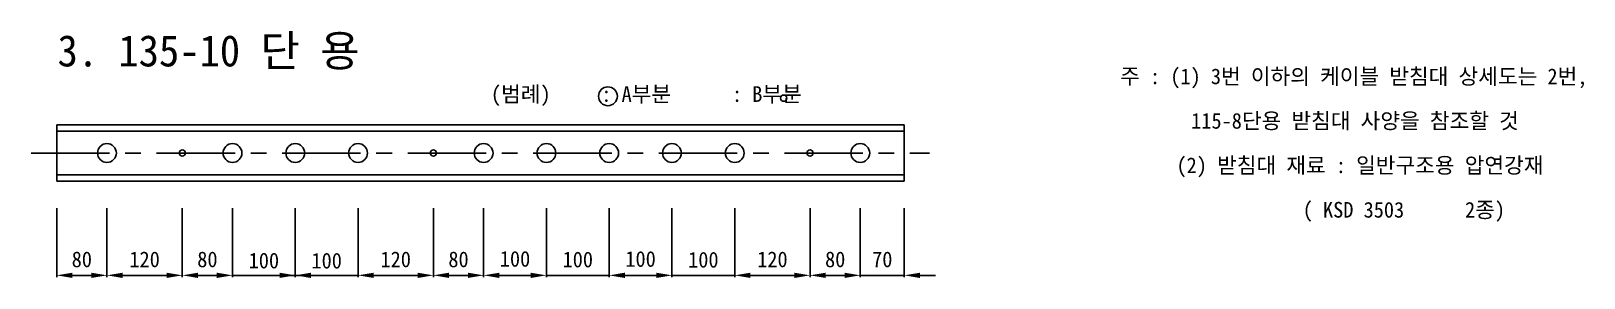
# Model space of a CAD drawing. Header units: millimetres. Extents: x -4227 to 814, y -2321 to 497.
# Drawn here: x -4227 to -1754, y -2321 to -1928 of the extents above; entities that cross this region are included whole.
import ezdxf

# ---------------------------------------------------------------- set-up
doc = ezdxf.new("R2010")
doc.units = ezdxf.units.MM
doc.header["$LTSCALE"] = 10
doc.linetypes.add('A-CENTR01', pattern=[2, 1.25, -0.25, 0.25, -0.25])
doc.linetypes.add('CENTER', pattern=[50.8, 31.75, -6.35, 6.35, -6.35])
for name, color, linetype in [('TN-CNTL', 1, 'CENTER'), ('TN-DIMS', 1, 'Continuous'), ('TN-STEL', 4, 'Continuous'), ('TN-TEX1', 6, 'Continuous'), ('TN-TEXT', 3, 'Continuous')]:
    doc.layers.add(name, color=color, linetype=linetype)
doc.styles.add('D', font='GulimChe.ttf')
doc.dimstyles.new('D', dxfattribs={"dimtxt": 2.5, "dimasz": 2.5, "dimexe": 1.25, "dimexo": 2, "dimgap": 1, "dimtad": 1, "dimdec": 0, "dimtxsty": 'D', "dimcen": 2.5, "dimclrd": 1, "dimclre": 1, "dimclrt": 7, "dimadec": 0, "dimazin": 0, "dimtfac": 1, "dimtdec": 0, "dimtmove": 0, "dimatfit": 3, "dimfxl": 0, "dimarcsym": 0})

# ---------------------------------------------------------------- blocks, each defined once
blk = doc.blocks.new('*D47')
at = {"layer": 'DEFPOINTS', "color": 0, "ltscale": 10}
for p in [(-4186.4, -2207.3), (-4106.4, -2207.3), (-4106.4, -2317.3)]:
    blk.add_point(p, dxfattribs=at)
at = {"layer": 'TN-DIMS', "lineweight": -2, "ltscale": 10}
for p, q in [((-4186.4, -2210.3), (-4186.4, -2320.3)), ((-4106.4, -2210.3), (-4106.4, -2320.3)), ((-4161.4, -2317.3), (-4131.4, -2317.3))]:
    blk.add_line(p, q, dxfattribs=at)
at = {"layer": 'TN-DIMS', "ltscale": 10}
for points in [[(-4161.4, -2313.1), (-4161.4, -2321.5), (-4186.4, -2317.3)], [(-4131.4, -2313.1), (-4131.4, -2321.5), (-4106.4, -2317.3)]]:
    blk.add_solid(points, dxfattribs=at)
at = {"layer": 'TN-DIMS', "color": 3, "ltscale": 10, "insert": (-4146.4, -2292), "char_height": 25, "attachment_point": 5, "style": 'D'}
blk.add_mtext('80', dxfattribs=at)
blk = doc.blocks.new('*D48')
at = {"layer": 'DEFPOINTS', "color": 0, "ltscale": 10}
for p in [(-4106.4, -2207.3), (-3986.4, -2207.3), (-3986.4, -2317.3)]:
    blk.add_point(p, dxfattribs=at)
at = {"layer": 'TN-DIMS', "lineweight": -2, "ltscale": 10}
for p, q in [((-4106.4, -2210.3), (-4106.4, -2320.3)), ((-3986.4, -2210.3), (-3986.4, -2320.3)), ((-4081.4, -2317.3), (-4011.4, -2317.3))]:
    blk.add_line(p, q, dxfattribs=at)
at = {"layer": 'TN-DIMS', "ltscale": 10}
for points in [[(-4081.4, -2313.1), (-4081.4, -2321.5), (-4106.4, -2317.3)], [(-4011.4, -2313.1), (-4011.4, -2321.5), (-3986.4, -2317.3)]]:
    blk.add_solid(points, dxfattribs=at)
at = {"layer": 'TN-DIMS', "color": 3, "ltscale": 10, "insert": (-4046.4, -2292), "char_height": 25, "attachment_point": 5, "style": 'D'}
blk.add_mtext('120', dxfattribs=at)
blk = doc.blocks.new('*D49')
at = {"layer": 'DEFPOINTS', "color": 0, "ltscale": 10}
for p in [(-3986.4, -2207.3), (-3906.4, -2207.3), (-3906.4, -2317.3)]:
    blk.add_point(p, dxfattribs=at)
at = {"layer": 'TN-DIMS', "lineweight": -2, "ltscale": 10}
for p, q in [((-3986.4, -2210.3), (-3986.4, -2320.3)), ((-3906.4, -2210.3), (-3906.4, -2320.3)), ((-3961.4, -2317.3), (-3931.4, -2317.3))]:
    blk.add_line(p, q, dxfattribs=at)
at = {"layer": 'TN-DIMS', "ltscale": 10}
for points in [[(-3961.4, -2313.1), (-3961.4, -2321.5), (-3986.4, -2317.3)], [(-3931.4, -2313.1), (-3931.4, -2321.5), (-3906.4, -2317.3)]]:
    blk.add_solid(points, dxfattribs=at)
at = {"layer": 'TN-DIMS', "color": 3, "ltscale": 10, "insert": (-3946.4, -2292), "char_height": 25, "attachment_point": 5, "style": 'D'}
blk.add_mtext('80', dxfattribs=at)
blk = doc.blocks.new('*D50')
at = {"layer": 'DEFPOINTS', "color": 0, "ltscale": 10}
for p in [(-3906.4, -2207.3), (-3806.4, -2207.3), (-3806.4, -2317.3)]:
    blk.add_point(p, dxfattribs=at)
at = {"layer": 'TN-DIMS', "lineweight": -2, "ltscale": 10}
for p, q in [((-3906.4, -2210.3), (-3906.4, -2320.3)), ((-3806.4, -2210.3), (-3806.4, -2320.3)), ((-3931.4, -2317.3), (-3956.4, -2317.3)), ((-3906.4, -2317.3), (-3806.4, -2317.3)), ((-3781.4, -2317.3), (-3756.4, -2317.3))]:
    blk.add_line(p, q, dxfattribs=at)
at = {"layer": 'TN-DIMS', "ltscale": 10}
for points in [[(-3931.4, -2313.1), (-3931.4, -2321.5), (-3906.4, -2317.3)], [(-3781.4, -2313.1), (-3781.4, -2321.5), (-3806.4, -2317.3)]]:
    blk.add_solid(points, dxfattribs=at)
at = {"layer": 'TN-DIMS', "color": 3, "ltscale": 10, "insert": (-3856.4, -2293.9), "char_height": 25, "attachment_point": 5, "style": 'D'}
blk.add_mtext('100', dxfattribs=at)
blk = doc.blocks.new('*D51')
at = {"layer": 'DEFPOINTS', "color": 0, "ltscale": 10}
for p in [(-3806.4, -2207.3), (-3706.4, -2207.3), (-3706.4, -2317.3)]:
    blk.add_point(p, dxfattribs=at)
at = {"layer": 'TN-DIMS', "lineweight": -2, "ltscale": 10}
for p, q in [((-3806.4, -2210.3), (-3806.4, -2320.3)), ((-3706.4, -2210.3), (-3706.4, -2320.3)), ((-3831.4, -2317.3), (-3856.4, -2317.3)), ((-3806.4, -2317.3), (-3706.4, -2317.3)), ((-3681.4, -2317.3), (-3656.4, -2317.3))]:
    blk.add_line(p, q, dxfattribs=at)
at = {"layer": 'TN-DIMS', "ltscale": 10}
for points in [[(-3831.4, -2313.1), (-3831.4, -2321.5), (-3806.4, -2317.3)], [(-3681.4, -2313.1), (-3681.4, -2321.5), (-3706.4, -2317.3)]]:
    blk.add_solid(points, dxfattribs=at)
at = {"layer": 'TN-DIMS', "color": 3, "ltscale": 10, "insert": (-3756.4, -2294.1), "char_height": 25, "attachment_point": 5, "style": 'D'}
blk.add_mtext('100', dxfattribs=at)
blk = doc.blocks.new('*D52')
at = {"layer": 'DEFPOINTS', "color": 0, "ltscale": 10}
for p in [(-3706.4, -2207.3), (-3586.4, -2207.3), (-3586.4, -2317.3)]:
    blk.add_point(p, dxfattribs=at)
at = {"layer": 'TN-DIMS', "lineweight": -2, "ltscale": 10}
for p, q in [((-3706.4, -2210.3), (-3706.4, -2320.3)), ((-3586.4, -2210.3), (-3586.4, -2320.3)), ((-3681.4, -2317.3), (-3611.4, -2317.3))]:
    blk.add_line(p, q, dxfattribs=at)
at = {"layer": 'TN-DIMS', "ltscale": 10}
for points in [[(-3681.4, -2313.1), (-3681.4, -2321.5), (-3706.4, -2317.3)], [(-3611.4, -2313.1), (-3611.4, -2321.5), (-3586.4, -2317.3)]]:
    blk.add_solid(points, dxfattribs=at)
at = {"layer": 'TN-DIMS', "color": 3, "ltscale": 10, "insert": (-3646.4, -2292), "char_height": 25, "attachment_point": 5, "style": 'D'}
blk.add_mtext('120', dxfattribs=at)
blk = doc.blocks.new('*D53')
at = {"layer": 'DEFPOINTS', "color": 0, "ltscale": 10}
for p in [(-3586.4, -2207.3), (-3506.4, -2207.3), (-3506.4, -2317.3)]:
    blk.add_point(p, dxfattribs=at)
at = {"layer": 'TN-DIMS', "lineweight": -2, "ltscale": 10}
for p, q in [((-3586.4, -2210.3), (-3586.4, -2320.3)), ((-3506.4, -2210.3), (-3506.4, -2320.3)), ((-3561.4, -2317.3), (-3531.4, -2317.3))]:
    blk.add_line(p, q, dxfattribs=at)
at = {"layer": 'TN-DIMS', "ltscale": 10}
for points in [[(-3561.4, -2313.1), (-3561.4, -2321.5), (-3586.4, -2317.3)], [(-3531.4, -2313.1), (-3531.4, -2321.5), (-3506.4, -2317.3)]]:
    blk.add_solid(points, dxfattribs=at)
at = {"layer": 'TN-DIMS', "color": 3, "ltscale": 10, "insert": (-3546.4, -2292), "char_height": 25, "attachment_point": 5, "style": 'D'}
blk.add_mtext('80', dxfattribs=at)
blk = doc.blocks.new('*D54')
at = {"layer": 'DEFPOINTS', "color": 0, "ltscale": 10}
for p in [(-3506.4, -2207.3), (-3406.4, -2207.3), (-3406.4, -2317.3)]:
    blk.add_point(p, dxfattribs=at)
at = {"layer": 'TN-DIMS', "lineweight": -2, "ltscale": 10}
for p, q in [((-3506.4, -2210.3), (-3506.4, -2320.3)), ((-3406.4, -2210.3), (-3406.4, -2320.3)), ((-3481.4, -2317.3), (-3431.4, -2317.3))]:
    blk.add_line(p, q, dxfattribs=at)
at = {"layer": 'TN-DIMS', "ltscale": 10}
for points in [[(-3481.4, -2313.1), (-3481.4, -2321.5), (-3506.4, -2317.3)], [(-3431.4, -2313.1), (-3431.4, -2321.5), (-3406.4, -2317.3)]]:
    blk.add_solid(points, dxfattribs=at)
at = {"layer": 'TN-DIMS', "color": 3, "ltscale": 10, "insert": (-3456.4, -2291.2), "char_height": 25, "attachment_point": 5, "style": 'D'}
blk.add_mtext('100', dxfattribs=at)
blk = doc.blocks.new('*D55')
at = {"layer": 'DEFPOINTS', "color": 0, "ltscale": 10}
for p in [(-3406.4, -2207.3), (-3306.4, -2207.3), (-3306.4, -2317.3)]:
    blk.add_point(p, dxfattribs=at)
at = {"layer": 'TN-DIMS', "lineweight": -2, "ltscale": 10}
for p, q in [((-3406.4, -2210.3), (-3406.4, -2320.3)), ((-3306.4, -2210.3), (-3306.4, -2320.3)), ((-3431.4, -2317.3), (-3456.4, -2317.3)), ((-3406.4, -2317.3), (-3306.4, -2317.3)), ((-3281.4, -2317.3), (-3256.4, -2317.3))]:
    blk.add_line(p, q, dxfattribs=at)
at = {"layer": 'TN-DIMS', "ltscale": 10}
for points in [[(-3431.4, -2313.1), (-3431.4, -2321.5), (-3406.4, -2317.3)], [(-3281.4, -2313.1), (-3281.4, -2321.5), (-3306.4, -2317.3)]]:
    blk.add_solid(points, dxfattribs=at)
at = {"layer": 'TN-DIMS', "color": 3, "ltscale": 10, "insert": (-3356.4, -2292.2), "char_height": 25, "attachment_point": 5, "style": 'D'}
blk.add_mtext('100', dxfattribs=at)
blk = doc.blocks.new('*D56')
at = {"layer": 'DEFPOINTS', "color": 0, "ltscale": 10}
for p in [(-3306.4, -2207.3), (-3206.4, -2207.3), (-3206.4, -2317.3)]:
    blk.add_point(p, dxfattribs=at)
at = {"layer": 'TN-DIMS', "lineweight": -2, "ltscale": 10}
for p, q in [((-3306.4, -2210.3), (-3306.4, -2320.3)), ((-3206.4, -2210.3), (-3206.4, -2320.3)), ((-3281.4, -2317.3), (-3231.4, -2317.3))]:
    blk.add_line(p, q, dxfattribs=at)
at = {"layer": 'TN-DIMS', "ltscale": 10}
for points in [[(-3281.4, -2313.1), (-3281.4, -2321.5), (-3306.4, -2317.3)], [(-3231.4, -2313.1), (-3231.4, -2321.5), (-3206.4, -2317.3)]]:
    blk.add_solid(points, dxfattribs=at)
at = {"layer": 'TN-DIMS', "color": 3, "ltscale": 10, "insert": (-3256.4, -2291.4), "char_height": 25, "attachment_point": 5, "style": 'D'}
blk.add_mtext('100', dxfattribs=at)
blk = doc.blocks.new('*D57')
at = {"layer": 'DEFPOINTS', "color": 0, "ltscale": 10}
for p in [(-3206.4, -2207.3), (-3106.4, -2207.3), (-3106.4, -2317.3)]:
    blk.add_point(p, dxfattribs=at)
at = {"layer": 'TN-DIMS', "lineweight": -2, "ltscale": 10}
for p, q in [((-3206.4, -2210.3), (-3206.4, -2320.3)), ((-3106.4, -2210.3), (-3106.4, -2320.3)), ((-3231.4, -2317.3), (-3256.4, -2317.3)), ((-3206.4, -2317.3), (-3106.4, -2317.3)), ((-3081.4, -2317.3), (-3056.4, -2317.3))]:
    blk.add_line(p, q, dxfattribs=at)
at = {"layer": 'TN-DIMS', "ltscale": 10}
for points in [[(-3231.4, -2313.1), (-3231.4, -2321.5), (-3206.4, -2317.3)], [(-3081.4, -2313.1), (-3081.4, -2321.5), (-3106.4, -2317.3)]]:
    blk.add_solid(points, dxfattribs=at)
at = {"layer": 'TN-DIMS', "color": 3, "ltscale": 10, "insert": (-3156.4, -2292.6), "char_height": 25, "attachment_point": 5, "style": 'D'}
blk.add_mtext('100', dxfattribs=at)
blk = doc.blocks.new('*D58')
at = {"layer": 'DEFPOINTS', "color": 0, "ltscale": 10}
for p in [(-3106.4, -2207.3), (-2986.4, -2207.3), (-2986.4, -2317.3)]:
    blk.add_point(p, dxfattribs=at)
at = {"layer": 'TN-DIMS', "lineweight": -2, "ltscale": 10}
for p, q in [((-3106.4, -2210.3), (-3106.4, -2320.3)), ((-2986.4, -2210.3), (-2986.4, -2320.3)), ((-3081.4, -2317.3), (-3011.4, -2317.3))]:
    blk.add_line(p, q, dxfattribs=at)
at = {"layer": 'TN-DIMS', "ltscale": 10}
for points in [[(-3081.4, -2313.1), (-3081.4, -2321.5), (-3106.4, -2317.3)], [(-3011.4, -2313.1), (-3011.4, -2321.5), (-2986.4, -2317.3)]]:
    blk.add_solid(points, dxfattribs=at)
at = {"layer": 'TN-DIMS', "color": 3, "ltscale": 10, "insert": (-3046.4, -2292), "char_height": 25, "attachment_point": 5, "style": 'D'}
blk.add_mtext('120', dxfattribs=at)
blk = doc.blocks.new('*D59')
at = {"layer": 'DEFPOINTS', "color": 0, "ltscale": 10}
for p in [(-2986.4, -2207.3), (-2906.4, -2207.3), (-2906.4, -2317.3)]:
    blk.add_point(p, dxfattribs=at)
at = {"layer": 'TN-DIMS', "lineweight": -2, "ltscale": 10}
for p, q in [((-2986.4, -2210.3), (-2986.4, -2320.3)), ((-2906.4, -2210.3), (-2906.4, -2320.3)), ((-2961.4, -2317.3), (-2931.4, -2317.3))]:
    blk.add_line(p, q, dxfattribs=at)
at = {"layer": 'TN-DIMS', "ltscale": 10}
for points in [[(-2961.4, -2313.1), (-2961.4, -2321.5), (-2986.4, -2317.3)], [(-2931.4, -2313.1), (-2931.4, -2321.5), (-2906.4, -2317.3)]]:
    blk.add_solid(points, dxfattribs=at)
at = {"layer": 'TN-DIMS', "color": 3, "ltscale": 10, "insert": (-2946.4, -2292), "char_height": 25, "attachment_point": 5, "style": 'D'}
blk.add_mtext('80', dxfattribs=at)
blk = doc.blocks.new('*D60')
at = {"layer": 'DEFPOINTS', "color": 0, "ltscale": 10}
for p in [(-2906.4, -2207.3), (-2836.4, -2207.3), (-2836.4, -2317.3)]:
    blk.add_point(p, dxfattribs=at)
at = {"layer": 'TN-DIMS', "lineweight": -2, "ltscale": 10}
for p, q in [((-2906.4, -2210.3), (-2906.4, -2320.3)), ((-2836.4, -2210.3), (-2836.4, -2320.3)), ((-2931.4, -2317.3), (-2956.4, -2317.3)), ((-2906.4, -2317.3), (-2836.4, -2317.3)), ((-2811.4, -2317.3), (-2786.4, -2317.3))]:
    blk.add_line(p, q, dxfattribs=at)
at = {"layer": 'TN-DIMS', "ltscale": 10}
for points in [[(-2931.4, -2313.1), (-2931.4, -2321.5), (-2906.4, -2317.3)], [(-2811.4, -2313.1), (-2811.4, -2321.5), (-2836.4, -2317.3)]]:
    blk.add_solid(points, dxfattribs=at)
at = {"layer": 'TN-DIMS', "color": 3, "ltscale": 10, "insert": (-2871.4, -2292), "char_height": 25, "attachment_point": 5, "style": 'D'}
blk.add_mtext('70', dxfattribs=at)

msp = doc.modelspace()

# ---------------------------------------------------------------- linework, layer by layer
at = {"layer": 'TN-CNTL', "linetype": 'A-CENTR01', "ltscale": 10}
msp.add_line((-4227.3, -2122.3), (-2796.1, -2122.3), dxfattribs=at)
at = {"layer": 'TN-STEL', "ltscale": 10}
for p, q in [((-4186.4, -2077.3), (-4186.4, -2167.3)), ((-4186.4, -2077.3), (-2836.4, -2077.3)), ((-2836.4, -2077.3), (-2836.4, -2167.3)), ((-4186.4, -2087.3), (-2836.4, -2087.3)), ((-4186.4, -2157.3), (-2836.4, -2157.3)), ((-4186.4, -2167.3), (-2836.4, -2167.3))]:
    msp.add_line(p, q, dxfattribs=at)
for centre in [(-3308.4, -2031.9), (-4106.4, -2122.3), (-3906.4, -2122.3), (-3806.4, -2122.3), (-3706.4, -2122.3), (-3506.4, -2122.3), (-3406.4, -2122.3), (-3306.4, -2122.3), (-3206.4, -2122.3), (-3106.4, -2122.3), (-2906.4, -2122.3)]:
    msp.add_circle(centre, 15, dxfattribs=at)
for centre, start, end in [((-3028.6, -2034.9), 0, 180), ((-3028.6, -2034.9), 180, 0), ((-3986.4, -2122.3), 0, 180), ((-3986.4, -2122.3), 180, 0), ((-3586.4, -2122.3), 0, 180), ((-3586.4, -2122.3), 180, 0), ((-2986.4, -2122.3), 0, 180), ((-2986.4, -2122.3), 180, 0)]:
    msp.add_arc(centre, 5, start, end, dxfattribs=at)

# ---------------------------------------------------------------- texts
at = {"layer": 'TN-TEX1', "ltscale": 10, "style": 'D'}
msp.add_text('3. 135-10 단 용', height=50, dxfattribs=at).set_placement((-4185.1, -1984.3))
at = {"layer": 'TN-TEXT', "ltscale": 10, "style": 'D'}
for s, p in [('주 : (1) 3번 이하의 케이블 받침대 상세도는 2번,', (-2492.5, -2012.6)), ('(범례)     : A부분      : B부분', (-3494.8, -2040.8)), ('       115-8단용 받침대 사양을 참조할 것', (-2492.5, -2083.5)), ('    (2) 받침대 재료 : 일반구조용 압연강재', (-2467.4, -2154.4)), ('                  ( KSD 3503      2종)', (-2492.5, -2225.3))]:
    msp.add_text(s, height=25, dxfattribs=at).set_placement(p)

# ---------------------------------------------------------------- dimensions: what is measured, and where the dimension line sits
at = {"layer": 'TN-DIMS', "ltscale": 10}
for base, p1, p2, picture, middle in [((-4106.4, -2317.3), (-4186.4, -2207.3), (-4106.4, -2207.3), '*D47', (-4146.4, -2292)), ((-3986.4, -2317.3), (-4106.4, -2207.3), (-3986.4, -2207.3), '*D48', (-4046.4, -2292)), ((-3906.4, -2317.3), (-3986.4, -2207.3), (-3906.4, -2207.3), '*D49', (-3946.4, -2292)), ((-3586.4, -2317.3), (-3706.4, -2207.3), (-3586.4, -2207.3), '*D52', (-3646.4, -2292)), ((-3506.4, -2317.3), (-3586.4, -2207.3), (-3506.4, -2207.3), '*D53', (-3546.4, -2292)), ((-2986.4, -2317.3), (-3106.4, -2207.3), (-2986.4, -2207.3), '*D58', (-3046.4, -2292)), ((-2906.4, -2317.3), (-2986.4, -2207.3), (-2906.4, -2207.3), '*D59', (-2946.4, -2292))]:
    dim = msp.add_linear_dim(base=base, p1=p1, p2=p2, dimstyle='D', override={"dimscale": 10, "dimexe": 0.3, "dimexo": 0.3, "dimgap": 1.25, "dimlunit": 6, "dimclrd": 256, "dimclre": 256, "dimclrt": 3, "dimtix": 1, "dimtmove": 2}, dxfattribs=at)
    dim.commit()
    dim.dimension.update_dxf_attribs({"geometry": picture, "text_midpoint": middle})
for base, p1, p2, picture, middle in [((-3806.4, -2317.3), (-3906.4, -2207.3), (-3806.4, -2207.3), '*D50', (-3856.4, -2293.9)), ((-3706.4, -2317.3), (-3806.4, -2207.3), (-3706.4, -2207.3), '*D51', (-3756.4, -2294.1)), ((-3406.4, -2317.3), (-3506.4, -2207.3), (-3406.4, -2207.3), '*D54', (-3456.4, -2291.2)), ((-3306.4, -2317.3), (-3406.4, -2207.3), (-3306.4, -2207.3), '*D55', (-3356.4, -2292.2)), ((-3206.4, -2317.3), (-3306.4, -2207.3), (-3206.4, -2207.3), '*D56', (-3256.4, -2291.4)), ((-3106.4, -2317.3), (-3206.4, -2207.3), (-3106.4, -2207.3), '*D57', (-3156.4, -2292.6)), ((-2836.4, -2317.3), (-2906.4, -2207.3), (-2836.4, -2207.3), '*D60', (-2871.4, -2292))]:
    dim = msp.add_linear_dim(base=base, p1=p1, p2=p2, dimstyle='D', override={"dimscale": 10, "dimexe": 0.3, "dimexo": 0.3, "dimgap": 1.25, "dimlunit": 6, "dimclrd": 256, "dimclre": 256, "dimclrt": 3, "dimtix": 1, "dimtmove": 2}, dxfattribs=at)
    dim.commit()
    dim.dimension.update_dxf_attribs({"geometry": picture, "text_midpoint": middle, "dimtype": 160})

doc.saveas('drawing.dxf')
